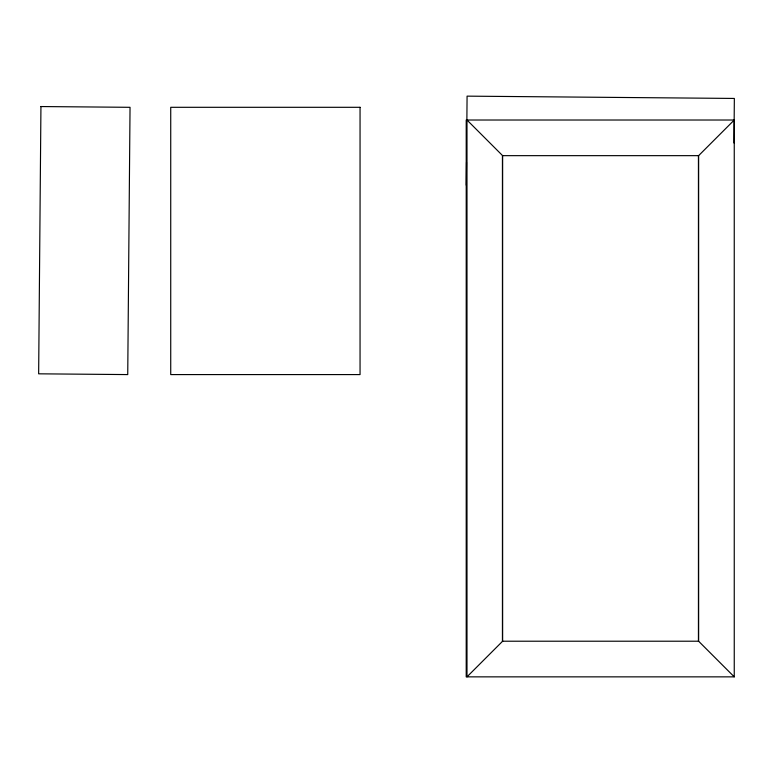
<?xml version="1.0" encoding="UTF-8"?>
<svg xmlns="http://www.w3.org/2000/svg" width="773" height="773" viewBox="0 0 773 773"><rect width="100%" height="100%" fill="white"/><g stroke="black" fill="none" stroke-linecap="round" stroke-linejoin="round"><path stroke-width="1.16" d="M466.312 185.24L466.506 162.359M466.873 120.221L467.076 96.142L734.35 98.442L733.964 142.986M734.253 676.858L698.618 641.213L698.618 155.653L734.253 120.018L466.216 120.018L466.216 676.858L734.253 676.858L734.253 120.018M698.618 155.653L502.431 155.653L502.431 641.213L698.618 641.213M698.434 155.653L698.434 641.213M40.94 106.548L38.65 373.823L127.738 374.586L130.038 107.312L40.94 106.548M502.624 641.213L466.989 676.858L466.989 120.018L502.624 155.653L502.624 641.213M360.054 107.302L170.727 107.302L170.727 374.586L360.054 374.586L360.054 107.302"/></g></svg>
